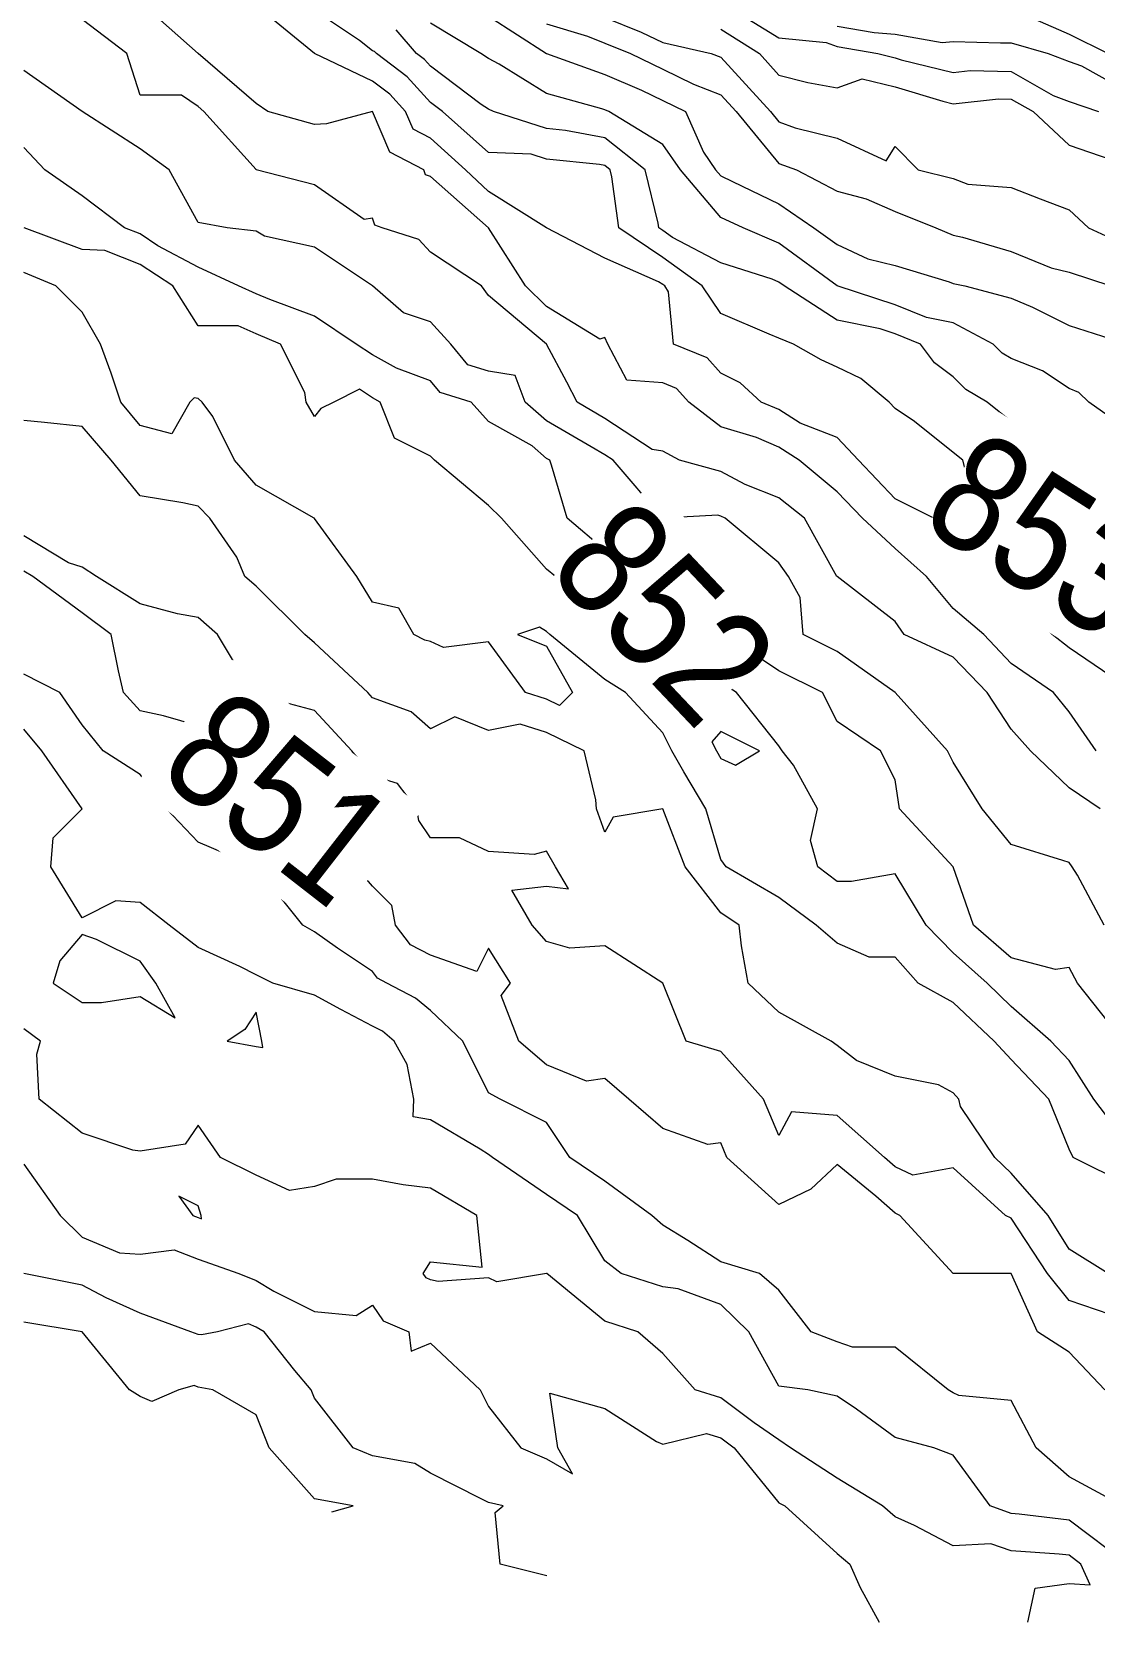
# Model space of a CAD drawing. Extents: x 532589 to 538856, y 6045658 to 6049082.
# Drawn here: x 533955.4 to 534028.2, y 6046908.6 to 6047017.6 of the extents above; entities that cross this region are included whole.
import ezdxf

# ---------------------------------------------------------------- set-up
doc = ezdxf.new("R2010")
doc.units = 0
doc.header["$LTSCALE"] = 5
doc.layers.add('C-TOPO-MAJR', color=7, linetype='Continuous', lineweight=15, true_color=0xd3aa5f)
doc.layers.add('C-TOPO-MINR', color=7, linetype='Continuous', lineweight=13, true_color=0xe9d5af)
doc.layers.add('C-TOPO-MAJR-TEXT', color=7, linetype='Continuous', true_color=0x644b1b)
doc.styles.get("Standard").update_dxf_attribs({"font": 'ARIALN.TTF'})

msp = doc.modelspace()

# ---------------------------------------------------------------- linework, layer by layer
at = {"layer": 'C-TOPO-MAJR', "color": 9, "true_color": 0xbfbfbf, "flags": 128}
for points, elevation in [([(534030.489, 6046979.95), (534026.87, 6046979.95), (534026.507, 6046980.063), (534026.273, 6046980.312), (534022.526, 6046983.082), (534021.364, 6046984.294), (534019.429, 6046987.39), (534019.208, 6046988.276), (534018.544, 6046988.807), (534015.889, 6046990.93), (534014.562, 6046991.815), (534014.164, 6046992.257), (534012.21, 6046993.887), (534010.581, 6046994.647), (534009.495, 6046995.153), (534007.595, 6046996.239), (534006.599, 6046996.638), (534005.935, 6046996.903), (534002.617, 6046998.325), (534001.333, 6047000.221), (533998.636, 6047002.165), (533995.615, 6047004.202), (533995.132, 6047007.706), (533995.016, 6047008.184), (533994.654, 6047008.469), (533994.302, 6047008.536), (533990.672, 6047008.918), (533989.6, 6047009.256), (533986.691, 6047009.364), (533983.538, 6047012.166), (533982.709, 6047012.788), (533981.104, 6047014.543), (533979.002, 6047016.147), (533978.875, 6047016.295), (533978.727, 6047016.342), (533977.842, 6047017.033), (533974.746, 6047019.097)], 853), ([(533994.654, 6047018.625), (533997.161, 6047017.622), (533998.636, 6047016.913), (534001.953, 6047016.147), (534002.617, 6047015.89), (534006.013, 6047012.166), (534006.599, 6047011.455), (534007.705, 6047011.06), (534010.581, 6047010.341), (534013.949, 6047008.797), (534014.562, 6047009.777), (534016.155, 6047008.184), (534018.544, 6047007.586), (534019.54, 6047007.188), (534022.526, 6047006.96), (534024.516, 6047006.193), (534026.507, 6047005.427), (534027.834, 6047004.202), (534030.489, 6047002.977)], 854), ([(534029.16, 6046949.788), (534027.076, 6046952.441), (534026.507, 6046953.502), (534025.571, 6046953.377), (534022.526, 6046954.172), (534019.937, 6046956.422), (534018.544, 6046960.404), (534014.869, 6046964.386), (534014.562, 6046966.377), (534013.567, 6046968.367), (534010.581, 6046970.358), (534009.585, 6046972.349), (534006.599, 6046973.842), (534002.866, 6046976.331), (534002.617, 6046976.829), (534001.82, 6046977.128), (533998.636, 6046979.175), (533997.411, 6046980.312), (533994.654, 6046982.105), (533992.078, 6046984.294), (533991.004, 6046987.944), (533990.894, 6046988.276), (533990.672, 6046988.404), (533989.677, 6046989.271), (533986.691, 6046990.929), (533985.495, 6046992.257), (533983.373, 6046992.921), (533982.709, 6046993.724), (533980.386, 6046994.58), (533978.727, 6046995.502), (533977.621, 6046996.239), (533974.746, 6046998.156), (533971.7, 6046999.284), (533970.764, 6046999.672), (533969.539, 6047000.221), (533966.782, 6047001.501), (533964.025, 6047002.978), (533962.801, 6047003.784), (533961.739, 6047004.202), (533958.819, 6047006.392), (533956.259, 6047008.184), (533954.837, 6047009.715)], 852), ([(534028.94, 6046924.569), (534026.507, 6046927.145), (534024.335, 6046928.551), (534022.526, 6046932.532), (534018.544, 6046932.532), (534014.894, 6046936.514), (534014.562, 6046936.674), (534013.235, 6046937.841), (534010.581, 6046939.998), (534008.782, 6046938.312), (534006.599, 6046937.272), (534003.037, 6046940.496), (534002.617, 6046941.492), (534001.732, 6046941.381), (533998.636, 6046942.487), (533996.313, 6046944.477), (533994.654, 6046945.899), (533993.41, 6046945.722), (533990.672, 6046946.837), (533988.768, 6046948.459), (533987.544, 6046951.587), (533988.185, 6046952.441), (533986.691, 6046954.83), (533985.894, 6046953.238), (533982.709, 6046954.345), (533981.344, 6046955.057), (533980.32, 6046956.422), (533980.055, 6046957.75), (533978.727, 6046959.078), (533977.59, 6046960.404), (533974.746, 6046963.466), (533970.764, 6046964.386), (533969.768, 6046968.367), (533966.782, 6046970.074), (533964.393, 6046970.757), (533962.801, 6046971.092), (533961.663, 6046972.349), (533961.307, 6046973.842), (533960.81, 6046976.331), (533958.819, 6046977.805), (533955.435, 6046980.312), (533954.837, 6046980.675)], 851), ([(533990.675, 6046911.827), (533987.487, 6046912.624), (533987.133, 6046916.163), (533987.686, 6046916.606), (533986.691, 6046916.855), (533986.192, 6046917.104), (533982.709, 6046918.846), (533981.637, 6046919.515), (533978.727, 6046920.044), (533977.399, 6046920.587), (533974.746, 6046924), (533974.524, 6046924.569), (533973.418, 6046925.896), (533971.295, 6046928.551), (533970.764, 6046928.87), (533970.233, 6046929.082), (533968.109, 6046928.551), (533967.004, 6046928.329), (533966.782, 6046928.37), (533966.284, 6046928.551), (533962.801, 6046929.818), (533960.478, 6046930.874), (533958.819, 6046931.736), (533954.837, 6046932.532)], 850)]:
    msp.add_lwpolyline(points, dxfattribs=dict(at, elevation=elevation))
at = {"layer": 'C-TOPO-MINR', "color": 254, "true_color": 0xd9d9d9, "flags": 128}
for points, elevation in [([(534028.345, 6046968.367), (534026.507, 6046971.022), (534025.421, 6046972.349), (534022.526, 6046974.34), (534020.652, 6046976.331), (534018.544, 6046978.122), (534016.719, 6046980.312), (534014.562, 6046982.23), (534012.333, 6046984.294), (534010.581, 6046986.119), (534007.992, 6046988.276), (534006.599, 6046989.174), (534005.051, 6046989.824), (534002.617, 6046990.573), (534000.427, 6046992.257), (533999.578, 6046993.2), (533998.636, 6046993.584), (533996.164, 6046993.768), (533994.863, 6046996.239), (533994.654, 6046996.68), (533994.323, 6046996.57), (533990.672, 6046998.808), (533989.212, 6047000.221), (533986.691, 6047004.202), (533986.691, 6047004.202), (533986.691, 6047004.203), (533986.686, 6047004.207), (533982.709, 6047007.716), (533982.363, 6047007.838), (533982.241, 6047008.184), (533979.922, 6047009.378), (533978.727, 6047012.166), (533978.727, 6047012.166), (533978.727, 6047012.166), (533978.727, 6047012.166), (533978.725, 6047012.166), (533975.584, 6047011.327), (533974.746, 6047011.281), (533971.558, 6047012.166), (533970.764, 6047012.733), (533966.784, 6047016.147), (533966.782, 6047016.148), (533966.777, 6047016.152), (533962.801, 6047019.661)], 852.6), ([(534029.352, 6046973.486), (534026.507, 6046975.426), (534025.337, 6046976.331), (534022.526, 6046979.317), (534021.3, 6046980.312), (534018.544, 6046983.298), (534017.216, 6046984.294), (534014.562, 6046985.622), (534012.048, 6046988.276), (534010.581, 6046989.825), (534008.047, 6046990.809), (534006.599, 6046991.743), (534005.373, 6046992.257), (534003.944, 6046993.584), (534002.617, 6046994.248), (534001.674, 6046995.296), (533999.359, 6046996.239), (533999.034, 6046999.822), (533998.764, 6047000.221), (533998.636, 6047000.314), (533998.351, 6047000.506), (533994.654, 6047002.132), (533990.673, 6047004.202), (533990.672, 6047004.203), (533990.672, 6047004.203), (533986.691, 6047006.691), (533985.098, 6047008.184), (533982.709, 6047010.356), (533981.514, 6047010.971), (533981.002, 6047012.166), (533979.916, 6047013.354), (533978.727, 6047014.262), (533974.746, 6047016.147), (533974.746, 6047016.148), (533974.744, 6047016.149), (533970.764, 6047019.426)], 852.8), ([(534028.631, 6046964.386), (534026.507, 6046965.834), (534023.853, 6046968.367), (534022.526, 6046969.834), (534020.878, 6046972.349), (534018.544, 6046974.767), (534015.175, 6046976.331), (534014.562, 6046977.216), (534010.585, 6046980.308), (534010.581, 6046980.312), (534010.58, 6046980.312), (534010.579, 6046980.314), (534008.341, 6046984.294), (534006.599, 6046985.687), (534004.277, 6046986.616), (534002.617, 6046987.51), (533999.773, 6046988.276), (533998.636, 6046988.888), (533997.912, 6046989), (533994.654, 6046991.138), (533992.768, 6046992.257), (533992.045, 6046993.63), (533990.672, 6046996.238), (533990.672, 6046996.239), (533990.67, 6046996.239), (533986.691, 6046999.559), (533986.194, 6047000.221), (533982.709, 6047002.543), (533981.912, 6047003.406), (533979.39, 6047004.202), (533978.9, 6047004.375), (533978.727, 6047004.865), (533978.159, 6047004.77), (533974.746, 6047007.145), (533970.764, 6047008.183), (533970.764, 6047008.184), (533970.763, 6047008.184), (533970.759, 6047008.189), (533967.161, 6047012.166), (533966.782, 6047012.528), (533965.645, 6047013.303), (533962.801, 6047013.303), (533961.896, 6047016.147), (533958.819, 6047018.481)], 852.4), ([(534030.489, 6046990.384), (534027.835, 6046992.257), (534027.171, 6046992.921), (534026.507, 6046993.194), (534024.658, 6046994.39), (534022.526, 6046995.243), (534021.903, 6046995.617), (534021.281, 6046996.239), (534018.544, 6046997.699), (534016.719, 6046998.064), (534014.562, 6046998.926), (534010.581, 6047000.22), (534010.581, 6047000.22), (534010.58, 6047000.221), (534006.599, 6047003.141), (534004.149, 6047004.202), (534002.617, 6047004.914), (533999.842, 6047008.184), (533998.636, 6047009.915), (533994.938, 6047012.166), (533994.654, 6047012.286), (533994.465, 6047012.355), (533990.672, 6047013.402), (533987.414, 6047015.424), (533986.691, 6047015.801), (533986.16, 6047016.147), (533982.709, 6047018.218)], 853.4), ([(533986.691, 6047018.707), (533990.671, 6047016.148), (533990.672, 6047016.148), (533990.673, 6047016.147), (533994.654, 6047014.7), (533997.169, 6047013.632), (533998.636, 6047012.919), (534000.183, 6047012.166), (534001.422, 6047009.379), (534002.255, 6047008.184), (534002.617, 6047007.757), (534003.414, 6047007.388), (534006.599, 6047005.85), (534008.988, 6047004.202), (534010.581, 6047003.065), (534012.704, 6047002.079), (534014.562, 6047001.614), (534018.26, 6047000.504), (534018.544, 6047000.386), (534019.338, 6047000.221), (534022.526, 6046999.382), (534023.974, 6046998.772), (534026.507, 6046997.506), (534030.488, 6046996.24)], 853.6), ([(533990.672, 6047018.189), (533993.474, 6047017.327), (533994.654, 6047016.855), (533996.424, 6047016.147), (533998.636, 6047015.071), (534000.732, 6047014.051), (534002.617, 6047013.321), (534003.671, 6047012.166), (534006.599, 6047008.61), (534007.793, 6047008.184), (534010.581, 6047006.717), (534012.571, 6047006.194), (534014.562, 6047005.318), (534017.349, 6047004.202), (534018.544, 6047003.704), (534019.173, 6047003.573), (534022.526, 6047002.58), (534025.263, 6047001.465), (534026.507, 6047001.169), (534029.351, 6047000.221)], 853.8), ([(534003.862, 6047018.885), (534006.599, 6047017.216), (534009.827, 6047016.9), (534010.581, 6047016.636), (534013.368, 6047016.147), (534014.562, 6047015.849), (534014.989, 6047015.721), (534018.544, 6047014.856), (534019.709, 6047014.982), (534022.526, 6047014.915), (534025.401, 6047013.272), (534026.507, 6047012.852), (534028.498, 6047012.166)], 854.4), ([(534010.581, 6047018.033), (534013.122, 6047017.588), (534014.562, 6047017.475), (534017.786, 6047016.906), (534018.544, 6047016.964), (534021.792, 6047016.881), (534022.526, 6047016.881), (534025.059, 6047016.147), (534026.507, 6047015.598), (534027.346, 6047015.309), (534030.489, 6047013.555)], 854.6), ([(534024.148, 6047018.507), (534026.507, 6047017.475), (534029.161, 6047016.147)], 854.8), ([(534029.403, 6046984.294), (534026.507, 6046987.647), (534025.589, 6046988.276), (534022.526, 6046990.93), (534020.866, 6046992.257), (534019.415, 6046993.128), (534018.544, 6046994), (534017.264, 6046994.959), (534016.304, 6046996.239), (534014.562, 6046996.936), (534013.53, 6046997.271), (534010.581, 6046997.878), (534006.961, 6047000.221), (534006.599, 6047000.486), (534006.13, 6047000.689), (534002.617, 6047001.814), (533999.298, 6047003.54), (533998.636, 6047004.017), (533998.361, 6047004.202), (533998.317, 6047004.52), (533997.429, 6047008.184), (533994.654, 6047010.365), (533991.96, 6047010.878), (533990.672, 6047011.013), (533987.022, 6047012.166), (533986.691, 6047012.339), (533986.193, 6047012.663), (533982.709, 6047015.276), (533982.293, 6047015.731), (533981.748, 6047016.147), (533980.349, 6047017.77)], 853.2), ([(534002.617, 6047017.814), (534005.272, 6047016.147), (534006.599, 6047014.655), (534008.589, 6047014.157), (534010.581, 6047013.795), (534012.306, 6047014.422), (534014.562, 6047013.858), (534017.833, 6047012.876), (534018.544, 6047012.704), (534021.651, 6047013.04), (534022.526, 6047013.019), (534024.019, 6047012.166), (534026.507, 6047009.869), (534030.02, 6047008.653)], 854.2), ([(534028.896, 6046956.422), (534027.076, 6046959.835), (534026.697, 6046960.404), (534026.507, 6046960.71), (534026.065, 6046960.846), (534022.526, 6046961.935), (534020.534, 6046964.386), (534018.544, 6046967.572), (534018.165, 6046968.367), (534014.562, 6046972.349), (534014.562, 6046972.349), (534010.581, 6046975.169), (534008.257, 6046976.331), (534008.047, 6046978.864), (534007.263, 6046980.312), (534006.599, 6046981.25), (534002.901, 6046984.294), (534002.617, 6046984.447), (534002.408, 6046984.504), (533998.64, 6046984.294), (533998.636, 6046984.294), (533998.636, 6046984.294), (533998.635, 6046984.294), (533998.634, 6046984.296), (533995.223, 6046988.276), (533994.654, 6046988.649), (533993.735, 6046989.195), (533990.672, 6046990.973), (533989.197, 6046992.257), (533988.52, 6046994.087), (533986.691, 6046994.373), (533985.269, 6046994.817), (533984.094, 6046996.239), (533982.709, 6046997.756), (533980.86, 6046998.372), (533978.727, 6047000.22), (533978.726, 6047000.221), (533974.746, 6047002.876), (533971.334, 6047003.632), (533970.764, 6047003.968), (533968.771, 6047004.202), (533966.782, 6047004.564), (533964.792, 6047008.184), (533962.801, 6047009.606), (533958.819, 6047012.165), (533958.819, 6047012.165), (533958.818, 6047012.166), (533954.837, 6047014.976)], 852.2), ([(534030.489, 6046941.452), (534028.197, 6046944.477), (534026.507, 6046947.132), (534025.24, 6046948.459), (534022.526, 6046950.848), (534020.866, 6046952.441), (534018.544, 6046954.506), (534016.695, 6046956.422), (534014.562, 6046959.935), (534011.576, 6046959.409), (534010.581, 6046959.409), (534009.254, 6046960.404), (534008.771, 6046962.213), (534009.253, 6046964.386), (534007.595, 6046967.371), (534006.821, 6046968.367), (534006.599, 6046968.7), (534003.679, 6046972.349), (534002.617, 6046973.041), (534001.48, 6046973.486), (533998.636, 6046974.434), (533995.572, 6046976.331), (533994.654, 6046977.184), (533991.284, 6046980.312), (533990.672, 6046980.809), (533987.575, 6046984.294), (533986.691, 6046985.179), (533982.975, 6046988.276), (533982.709, 6046988.561), (533980.244, 6046989.793), (533979.257, 6046992.257), (533978.727, 6046992.552), (533977.843, 6046993.141), (533976.074, 6046992.257), (533975.188, 6046991.815), (533974.746, 6046991.262), (533974.177, 6046992.257), (533974.082, 6046992.921), (533972.423, 6046996.239), (533970.764, 6046996.926), (533969.519, 6046997.484), (533966.782, 6046997.484), (533965.031, 6047000.221), (533962.801, 6047001.688), (533960.377, 6047002.644), (533958.819, 6047002.709), (533954.838, 6047004.202)], 851.8), ([(534030.489, 6046938.638), (534026.772, 6046940.496), (534026.507, 6046941.063), (534025.102, 6046944.477), (534022.526, 6046947.214), (534021.354, 6046948.459), (534018.544, 6046951.114), (534016.155, 6046952.441), (534014.562, 6046954.21), (534012.793, 6046954.21), (534010.581, 6046955.178), (534009.158, 6046956.422), (534006.599, 6046958.308), (534002.978, 6046960.404), (534002.617, 6046960.901), (534001.585, 6046964.386), (534000.084, 6046966.919), (533999.248, 6046968.367), (533998.636, 6046969.593), (533996.076, 6046972.349), (533994.654, 6046973.254), (533990.893, 6046976.331), (533990.672, 6046976.54), (533990.176, 6046976.827), (533988.683, 6046976.331), (533990.672, 6046975.536), (533992.442, 6046972.349), (533991.557, 6046971.464), (533990.672, 6046971.894), (533989.224, 6046972.349), (533986.691, 6046975.833), (533983.594, 6046975.446), (533982.709, 6046975.862), (533982.33, 6046975.952), (533981.572, 6046976.331), (533980.538, 6046978.141), (533978.727, 6046978.543), (533977.665, 6046980.312), (533974.748, 6046984.292), (533974.747, 6046984.294), (533974.746, 6046984.295), (533974.742, 6046984.297), (533970.764, 6046986.569), (533969.271, 6046988.276), (533967.776, 6046991.264), (533967.047, 6046992.257), (533966.782, 6046992.506), (533966.498, 6046992.541), (533966.214, 6046992.257), (533964.972, 6046990.086), (533962.801, 6046990.665), (533961.474, 6046992.257), (533960.811, 6046994.247), (533960.077, 6046996.239), (533958.819, 6046998.411), (533957.009, 6047000.221), (533954.837, 6047001.14)], 851.6), ([(534029.161, 6046932.532), (534026.507, 6046934.209), (534025.047, 6046936.514), (534022.526, 6046939.424), (534021.411, 6046940.496), (534019.041, 6046943.98), (534018.942, 6046944.477), (534018.544, 6046944.919), (534017.549, 6046945.472), (534014.562, 6046946.07), (534011.906, 6046947.134), (534010.581, 6046948.175), (534010.183, 6046948.459), (534006.599, 6046950.45), (534004.491, 6046952.441), (534004.04, 6046955), (534003.862, 6046956.422), (534002.617, 6046957.252), (534000.176, 6046960.404), (533998.636, 6046964.385), (533995.222, 6046963.817), (533994.654, 6046962.794), (533994.085, 6046964.386), (533994.042, 6046964.998), (533993.248, 6046968.367), (533990.672, 6046969.619), (533988.847, 6046970.192), (533986.691, 6046969.761), (533984.368, 6046970.69), (533982.709, 6046969.86), (533981.382, 6046971.022), (533978.727, 6046971.988), (533978.422, 6046972.349), (533974.746, 6046975.762), (533974.082, 6046976.331), (533970.764, 6046979.649), (533969.968, 6046980.312), (533969.438, 6046981.639), (533967.579, 6046984.294), (533966.782, 6046985.133), (533965.72, 6046985.356), (533962.801, 6046985.842), (533960.81, 6046988.276), (533958.819, 6046990.581), (533956.243, 6046990.852), (533954.837, 6046991)], 851.4), ([(534029.318, 6046929.721), (534026.507, 6046930.695), (534025.014, 6046932.532), (534022.526, 6046936.324), (534022.127, 6046936.514), (534018.544, 6046939.773), (534015.787, 6046939.271), (534014.562, 6046939.859), (534013.838, 6046940.496), (534010.581, 6046943.362), (534007.465, 6046943.612), (534006.599, 6046941.989), (534005.551, 6046944.477), (534002.617, 6046947.757), (534000.229, 6046948.459), (533998.636, 6046952.438), (533998.635, 6046952.441), (533994.654, 6046955.001), (533992.265, 6046954.83), (533990.672, 6046955.285), (533989.677, 6046956.422), (533988.284, 6046958.811), (533990.672, 6046959.076), (533992.166, 6046958.91), (533991.27, 6046960.404), (533990.672, 6046961.49), (533989.819, 6046961.258), (533986.691, 6046961.466), (533984.699, 6046962.396), (533982.709, 6046962.396), (533981.913, 6046963.59), (533981.772, 6046964.386), (533980.453, 6046966.111), (533978.727, 6046966.636), (533977.305, 6046968.367), (533974.746, 6046971.124), (533970.974, 6046972.139), (533970.764, 6046972.127), (533970.321, 6046972.349), (533970.099, 6046973.014), (533968.109, 6046976.331), (533966.782, 6046977.501), (533965.36, 6046977.753), (533962.801, 6046978.427), (533959.815, 6046980.312), (533958.819, 6046980.941), (533957.9, 6046981.232), (533954.837, 6046983.088)], 851.2), ([(534030.183, 6046916.606), (534026.507, 6046918.597), (534024.232, 6046920.587), (534022.526, 6046923.845), (534018.942, 6046924.171), (534018.544, 6046924.37), (534018.212, 6046924.569), (534014.562, 6046927.488), (534011.643, 6046927.488), (534010.581, 6046927.858), (534008.81, 6046928.551), (534006.599, 6046931.395), (534005.271, 6046932.532), (534002.617, 6046933.329), (534000.343, 6046934.807), (533998.636, 6046935.85), (533997.889, 6046936.514), (533994.654, 6046938.867), (533992.265, 6046940.496), (533990.672, 6046942.884), (533987.488, 6046944.477), (533986.691, 6046944.921), (533984.921, 6046948.459), (533982.709, 6046950.554), (533981.685, 6046951.417), (533979.722, 6046952.441), (533979.068, 6046952.782), (533978.727, 6046953.237), (533976.339, 6046954.829), (533974.746, 6046955.954), (533973.949, 6046956.422), (533970.766, 6046960.402), (533970.764, 6046960.404), (533970.764, 6046960.404), (533970.763, 6046960.404), (533966.782, 6046962.11), (533964.61, 6046964.386), (533962.801, 6046966.728), (533960.267, 6046968.367), (533958.819, 6046970.137), (533957.288, 6046972.349), (533954.837, 6046973.624)], 850.8), ([(534030.488, 6046912.625), (534026.507, 6046915.641), (534023.075, 6046916.056), (534022.526, 6046916.092), (534021.077, 6046916.606), (534018.544, 6046920.09), (534017.217, 6046920.587), (534014.562, 6046921.311), (534011.907, 6046923.242), (534010.581, 6046924.127), (534008.588, 6046924.569), (534006.599, 6046924.817), (534004.539, 6046928.551), (534002.617, 6046930.409), (533999.684, 6046931.484), (533998.636, 6046931.627), (533995.79, 6046932.532), (533994.654, 6046933.417), (533992.796, 6046936.514), (533990.672, 6046937.962), (533986.955, 6046940.496), (533986.691, 6046940.694), (533986.123, 6046941.063), (533982.709, 6046943.073), (533981.515, 6046943.283), (533981.572, 6046944.477), (533981.116, 6046946.866), (533980.221, 6046948.459), (533979.41, 6046949.142), (533978.727, 6046949.498), (533976.556, 6046950.631), (533974.746, 6046951.611), (533971.9, 6046952.441), (533970.764, 6046953.009), (533969.627, 6046953.577), (533966.782, 6046954.89), (533964.791, 6046956.422), (533962.801, 6046957.954), (533961.141, 6046958.082), (533958.819, 6046956.919), (533956.676, 6046960.404), (533956.828, 6046962.395), (533958.819, 6046964.384), (533958.82, 6046964.385), (533958.82, 6046964.386), (533958.819, 6046964.386), (533956.049, 6046968.367), (533954.837, 6046969.834)], 850.6), ([(534003.613, 6046967.372), (534005.27, 6046968.367), (534002.617, 6046969.695), (534002.004, 6046968.98), (534002.311, 6046968.367), (534002.617, 6046967.836), (534003.613, 6046967.372)], 851.8), ([(533963.887, 6046952.441), (533962.801, 6046953.934), (533959.812, 6046955.429), (533958.819, 6046955.761), (533957.287, 6046953.973), (533956.828, 6046952.441), (533958.819, 6046951.113), (533960.147, 6046951.113), (533962.801, 6046951.522), (533965.191, 6046950.051), (533963.887, 6046952.441)], 850.6), ([(533971.143, 6046948.459), (533970.764, 6046950.451), (533969.968, 6046949.255), (533968.772, 6046948.459), (533970.764, 6046948.097), (533971.206, 6046948.017), (533971.143, 6046948.459)], 850.6), ([(534023.663, 6046908.642), (534024.165, 6046910.985), (534026.507, 6046911.296), (534027.93, 6046911.202), (534027.304, 6046912.624), (534026.507, 6046913.228), (534025.82, 6046913.311), (534022.526, 6046913.523), (534021.132, 6046914.017), (534018.544, 6046913.881), (534015.89, 6046915.278), (534014.562, 6046915.859), (534013.709, 6046916.606), (534010.581, 6046918.51), (534007.395, 6046920.587), (534006.599, 6046921.13), (534004.892, 6046922.294), (534002.617, 6046924.02), (534000.848, 6046924.569), (533998.636, 6046927.058), (533996.93, 6046928.551), (533994.654, 6046929.275), (533990.675, 6046932.53), (533990.672, 6046932.531), (533987.258, 6046931.965), (533986.691, 6046932.249), (533983.239, 6046932.002), (533982.709, 6046932.114), (533982.414, 6046932.238), (533982.212, 6046932.532), (533982.709, 6046933.328), (533986.249, 6046932.974), (533985.895, 6046936.514), (533982.709, 6046938.388), (533980.823, 6046938.61), (533978.727, 6046939.002), (533976.239, 6046939.002), (533974.746, 6046938.504), (533973.039, 6046938.22), (533970.764, 6046939.271), (533968.314, 6046940.496), (533966.782, 6046942.708), (533965.877, 6046941.401), (533962.801, 6046940.915), (533962.303, 6046940.993), (533958.819, 6046942.155), (533955.886, 6046944.477), (533955.722, 6046947.574), (533955.975, 6046948.459), (533954.837, 6046949.298)], 850.4), ([(533954.837, 6046940.028), (533957.326, 6046936.514), (533958.819, 6046935.021), (533961.379, 6046933.954), (533962.801, 6046933.859), (533965.143, 6046934.172), (533966.782, 6046933.528), (533969.57, 6046932.532), (533970.764, 6046932.055), (533971.958, 6046931.338), (533974.746, 6046929.944), (533977.622, 6046929.656), (533978.727, 6046930.36), (533979.464, 6046929.288), (533981.216, 6046928.551), (533981.382, 6046927.224), (533982.709, 6046927.755), (533986.122, 6046924.569), (533986.691, 6046923.432), (533988.902, 6046920.587), (533990.672, 6046919.829), (533992.442, 6046918.818), (533991.431, 6046920.587), (533990.894, 6046924.347), (533994.654, 6046923.294), (533998.193, 6046921.03), (533998.636, 6046920.836), (534001.622, 6046921.583), (534002.617, 6046921.274), (534003.522, 6046920.587), (534006.599, 6046916.827), (534006.997, 6046916.606), (534010.581, 6046913.348), (534011.465, 6046912.624), (534012.174, 6046911.03), (534013.477, 6046908.642)], 850.2), ([(533966.991, 6046936.514), (533966.782, 6046937.176), (533965.457, 6046937.839), (533966.421, 6046936.514), (533966.782, 6046936.372), (533967.003, 6046936.293), (533966.991, 6046936.514)], 850.4), ([(533975.939, 6046916.208), (533977.399, 6046916.606), (533974.746, 6046917.103), (533971.649, 6046920.587), (533970.764, 6046922.862), (533967.779, 6046924.569), (533966.782, 6046924.75), (533966.497, 6046924.854), (533965.453, 6046924.569), (533963.597, 6046923.773), (533962.801, 6046924.1), (533962.076, 6046924.569), (533958.821, 6046928.548), (533958.819, 6046928.551), (533958.819, 6046928.551), (533958.819, 6046928.551), (533954.837, 6046929.214)], 849.8)]:
    msp.add_lwpolyline(points, dxfattribs=dict(at, elevation=elevation))

# ---------------------------------------------------------------- next in the draw order: texts
at = {"layer": 'C-TOPO-MAJR-TEXT', "linetype": 'Continuous', "lineweight": -3, "char_height": 8, "attachment_point": 5, "bg_fill": 3, "box_fill_scale": 1.181818, "bg_fill_color": 256, "bg_fill_true_color": 13158600, "bg_fill_transparency": 0}
for s, insert, width, rotation in [('853', (534024.671, 6046983.156, 853), 11.11, 327.65117), ('852', (533998.705, 6046977.83, 852), 11.11, 313.46001), ('851', (533972.3, 6046965.164, 851), 13.67345, 322.12098)]:
    msp.add_mtext(s, dxfattribs=dict(at, insert=insert, width=width, rotation=rotation))

doc.saveas('drawing.dxf')
